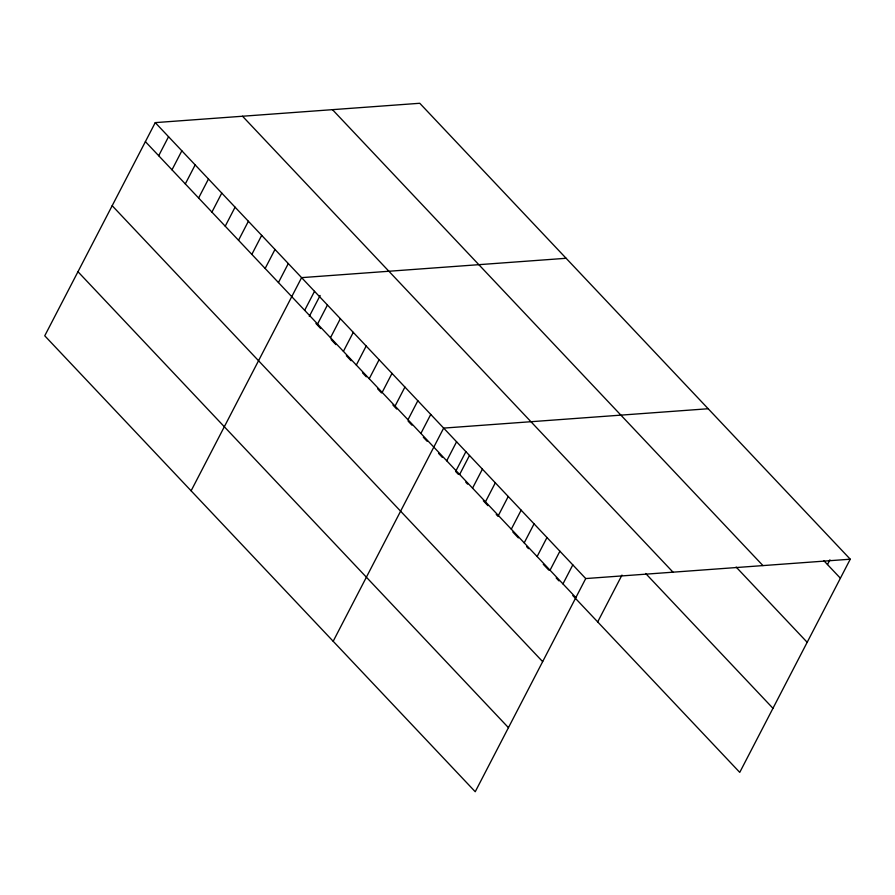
<?xml version="1.0" encoding="UTF-8"?>
<svg xmlns="http://www.w3.org/2000/svg" width="895" height="895" viewBox="0 0 895 895"><rect width="100%" height="100%" fill="white"/><g stroke="black" fill="none" stroke-linecap="round" stroke-linejoin="round"><path stroke-width="1.34" d="M850.25 559.207L419.766 103.272L155.249 122.626L44.75 335.793L475.234 791.728L585.722 578.562L850.25 559.207L739.751 772.374L572.789 595.544M158.695 155.73L168.551 136.711M171.997 169.815L181.853 150.808M185.31 183.911L195.166 164.904M198.612 198.008L208.468 178.989M211.925 212.093L221.77 193.085M225.227 226.189L235.083 207.181M238.529 240.285L248.385 221.266M251.842 254.381L261.687 235.363M265.144 268.466L275 249.459M278.446 282.563L288.302 263.544M191.116 490.807L301.604 277.64L566.132 258.286M304.669 310.33L314.525 291.322M309.278 316.438L320.13 295.495M317.58 324.012L327.436 304.994M330.501 337.683L340.357 318.676M343.411 351.366L353.268 332.358M356.322 365.048L366.178 346.029M369.243 378.719L379.1 359.712M382.154 392.402L392.01 373.383M395.064 406.084L404.92 387.065M407.986 419.755L417.842 400.747M420.896 433.437L430.752 414.419M333.175 641.268L443.663 428.101L708.191 408.746M446.728 460.791L456.584 441.783M465.859 451.74L455.633 471.464L458.408 474.395M459.638 474.473L469.495 455.454M472.56 488.144L482.405 469.137M485.47 501.826L495.327 482.808M498.381 515.509L508.237 496.49M511.302 529.18L521.158 510.172M524.213 542.862L534.069 523.843M537.123 556.533L546.979 537.526M550.045 570.216L559.901 551.208M562.955 583.898L572.811 564.879M597.692 621.913L621.969 575.093M827.483 564.544L829.945 559.789M823.792 560.639L840.394 578.226M332.481 109.66L762.954 565.595M736.149 567.061L807.178 642.297M242.534 116.238L673.018 572.173M645.664 573.482L772.967 708.303M155.249 122.626L585.722 578.562M145.393 141.634L575.865 597.569M315.924 323.487L320.678 328.521M331.139 339.597L335.882 344.62M346.343 355.695L351.097 360.73M362.497 372.812L366.301 376.84M377.701 388.911L381.505 392.939M392.905 405.021L396.709 409.049M408.12 421.131L411.924 425.159M423.324 437.23L427.128 441.257M438.528 453.34L442.331 457.367M465.78 482.204L467.626 484.161M483.311 500.764L487.92 505.653M496.222 514.446L498.067 516.404M512.835 532.033L518.362 537.895M526.663 546.688L528.509 548.646M543.276 564.275L548.803 570.137M556.187 577.957L558.95 580.889M112.177 205.705L542.661 661.64M77.966 271.722L508.438 727.657"/></g></svg>
